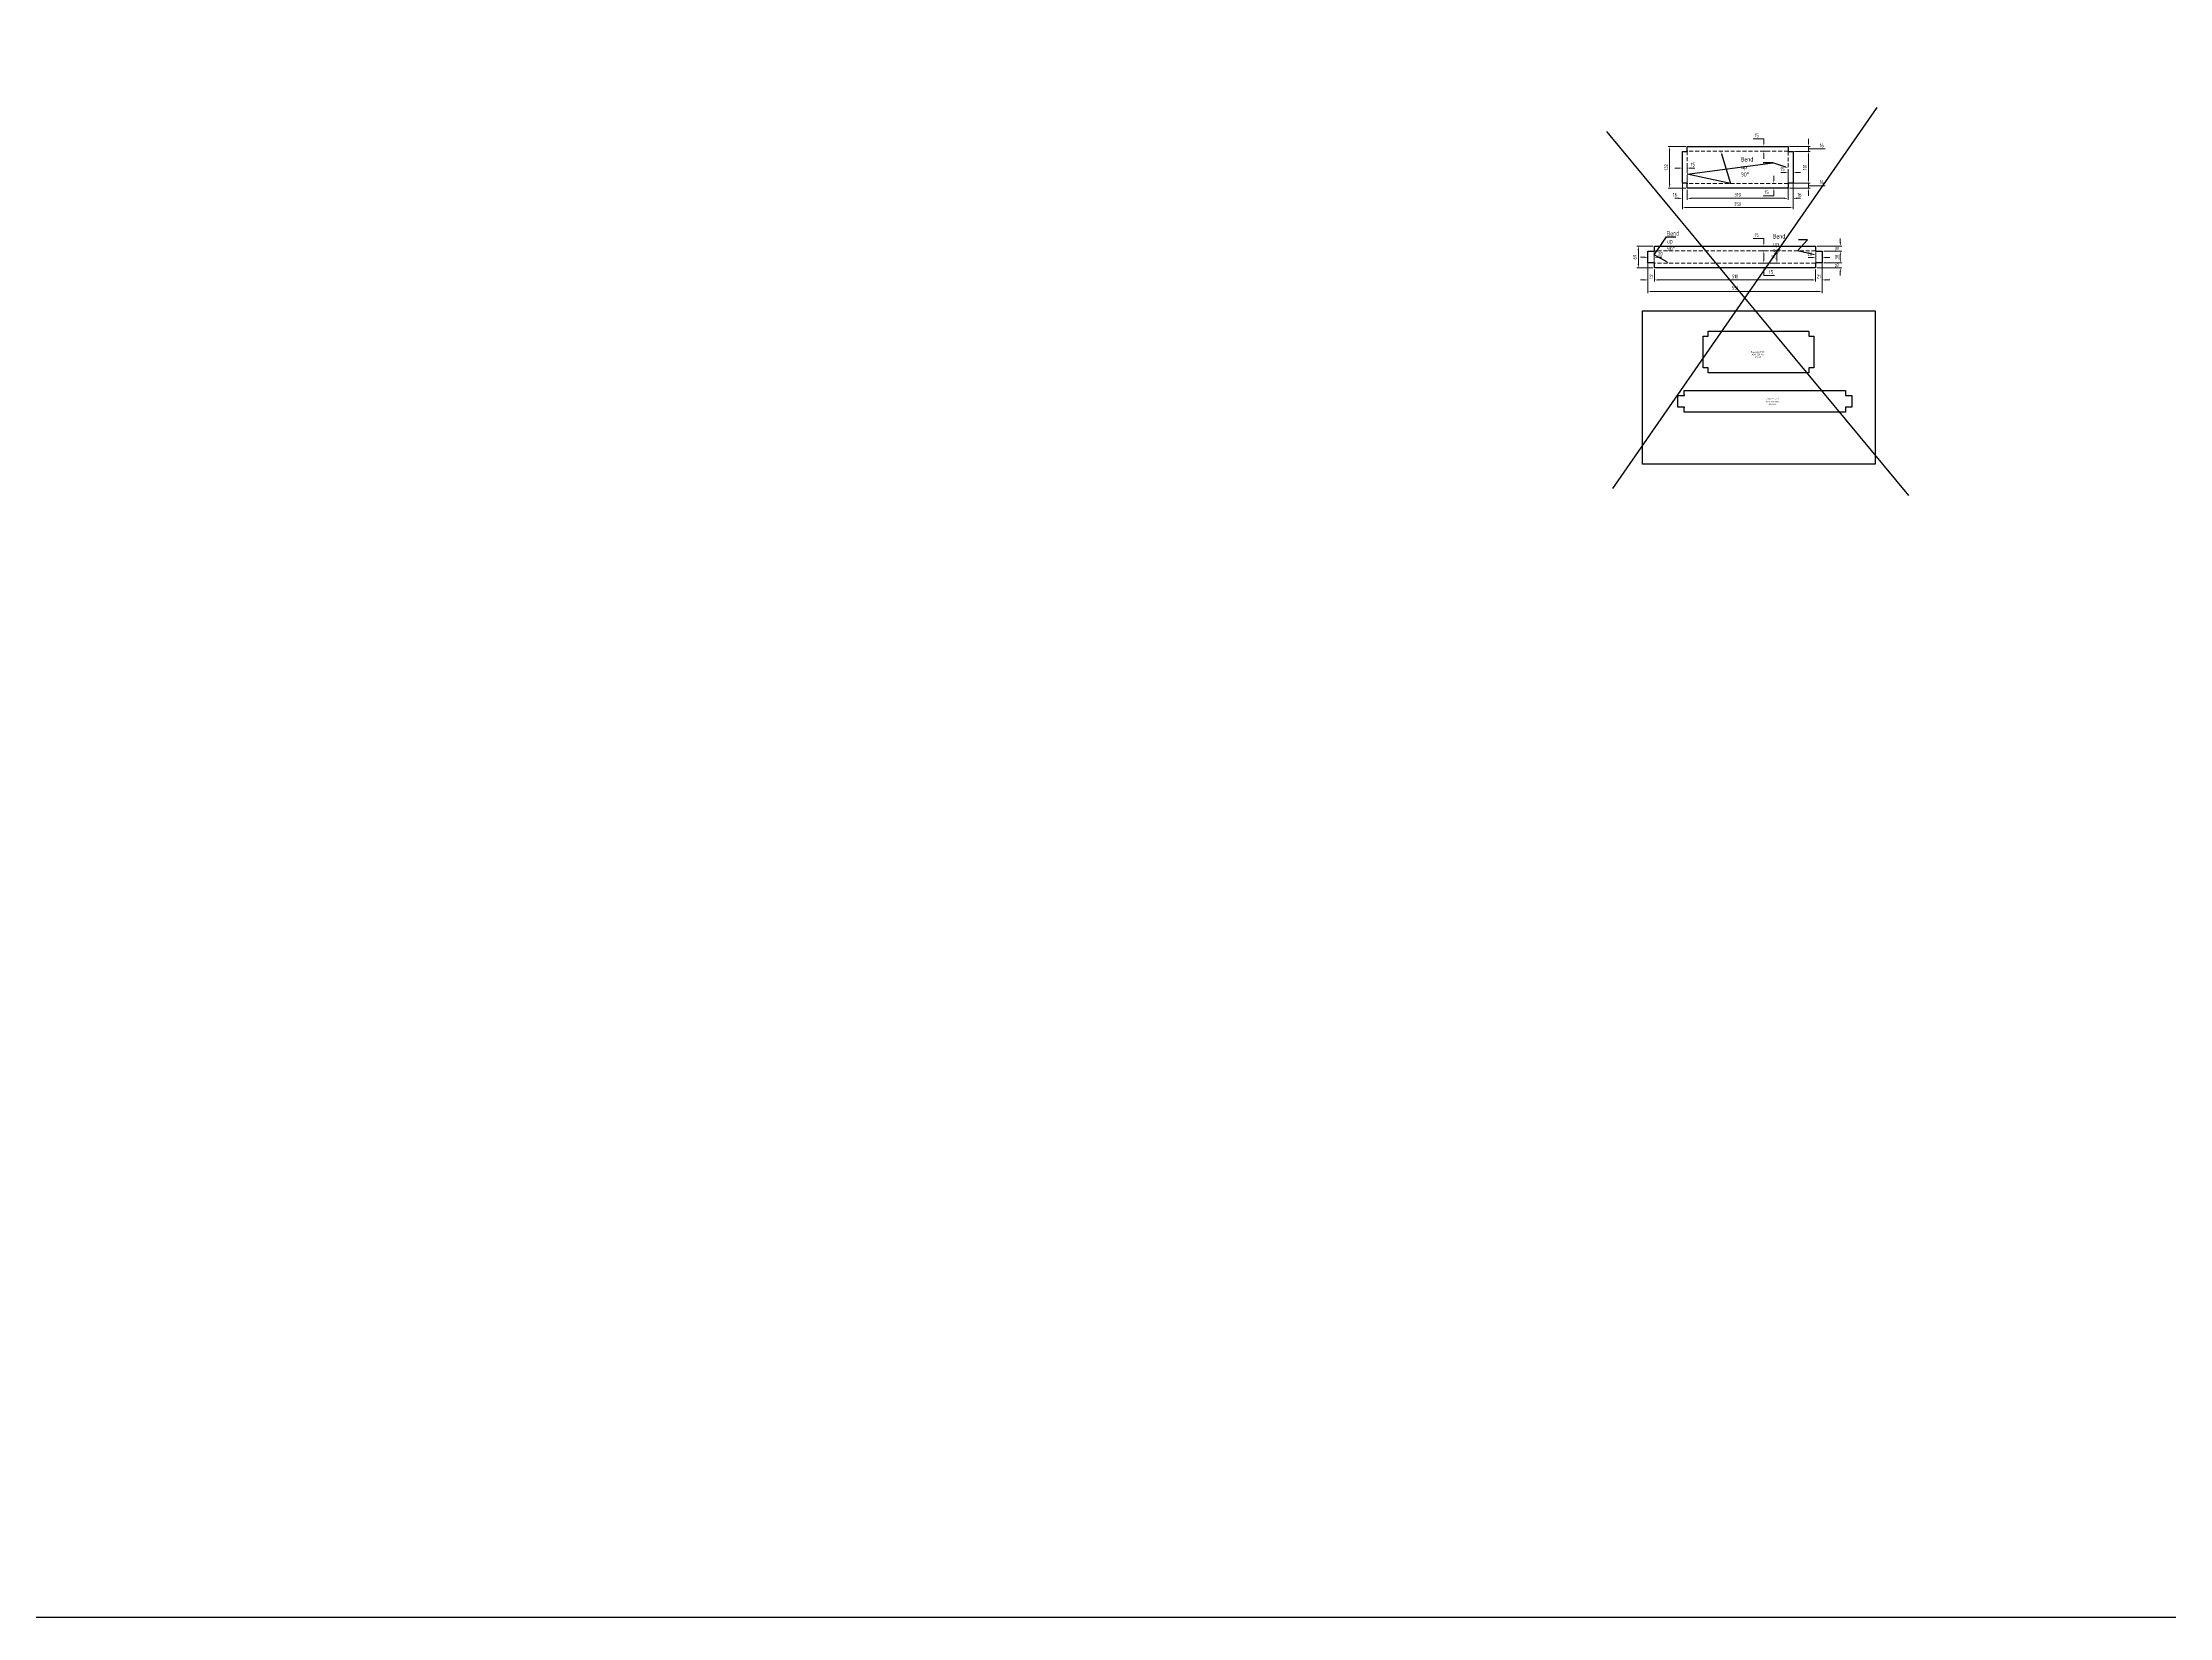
# Model space of a CAD drawing. Header units: millimetres. Extents: x -46397 to 283259, y -8690 to 23983.
# Drawn here: x 207953 to 214680, y -8690 to -3709 of the extents above; entities that cross this region are included whole.
import ezdxf
from ezdxf import colors
from ezdxf.entities.mleader import LeaderData, LeaderLine
from ezdxf.math import Vec2, Vec3

# ---------------------------------------------------------------- set-up
doc = ezdxf.new("R2010")
doc.units = ezdxf.units.MM
doc.linetypes.add('ACDINTGB', pattern=[9, 4, -1, 1, -1, 1, -1])
doc.linetypes.add('HIDDEN', pattern=[0.375, 0.25, -0.125])
doc.layers.get('Defpoints').update_dxf_attribs({"lineweight": 0})
for name, color, linetype, lineweight in [('12.KICH THUOC', 3, 'Continuous', 9), ('mDƯỜNG CƠ BẢN', 255, 'Continuous', 25), ('mDƯỜNG KHUẤT', 251, 'HIDDEN', 5), ('PHANTOM 2', 8, 'Continuous', 0)]:
    doc.layers.add(name, color=color, linetype=linetype, lineweight=lineweight)
doc.styles.add('GHI CHÚ 1', font='isocp_IV25.ttf', dxfattribs={"width": 0.8})
doc.styles.get("Standard").update_dxf_attribs({"font": 'isocp.shx', "width": 0.8})
doc.dimstyles.new('1-30SCALE', dxfattribs={"dimtxt": 75, "dimasz": 75, "dimexe": 37.5, "dimexo": 30, "dimgap": 30, "dimtad": 1, "dimtoh": 1, "dimdec": 0, "dimdsep": 46, "dimtxsty": 'GHI CHÚ 1', "dimcen": 0.09, "dimclrd": 256, "dimclre": 256, "dimclrt": 2, "dimadec": 0, "dimazin": 0, "dimtfac": 1, "dimtdec": 0, "dimtofl": 0, "dimtmove": 0, "dimatfit": 3, "dimfxl": 1, "dimlwd": 0, "dimlwe": 0, "dimarcsym": 0})

# ---------------------------------------------------------------- blocks, each defined once
blk = doc.blocks.new('*D1280')
at = {"layer": 'Defpoints', "color": 0, "transparency": 16777216}
for p in [(213031, -4406, -1), (213051.7, -4421.7, -1), (213051.7, -4459.6)]:
    blk.add_point(p, dxfattribs=at)
at = {"layer": 'PHANTOM 2', "linetype": 'Continuous', "lineweight": 0, "transparency": 16777216}
for p, q in [((213031, -4411), (213031, -4464.6)), ((213051.7, -4426.7), (213051.7, -4464.6)), ((213019, -4459.6), (213007, -4459.6)), ((213063.7, -4459.6), (213075.7, -4459.6))]:
    blk.add_line(p, q, dxfattribs=at)
at = {"layer": 'PHANTOM 2', "transparency": 16777216}
for points in [[(213019, -4457.6), (213019, -4461.6), (213031, -4459.6)], [(213063.7, -4457.6), (213063.7, -4461.6), (213051.7, -4459.6)]]:
    blk.add_solid(points, dxfattribs=at)
at = {"layer": 'PHANTOM 2', "color": 2, "transparency": 16777216, "insert": (213041.2, -4448.8), "char_height": 12, "attachment_point": 5, "style": 'GHI CHÚ 1'}
blk.add_mtext('21', dxfattribs=at)
blk = doc.blocks.new('*D1281')
at = {"layer": 'Defpoints', "color": 0, "transparency": 16777216}
for p in [(213561.3, -4421.7, -1), (213582, -4406, -1), (213582, -4459.6)]:
    blk.add_point(p, dxfattribs=at)
at = {"layer": 'PHANTOM 2', "linetype": 'Continuous', "lineweight": 0, "transparency": 16777216}
for p, q in [((213561.3, -4426.7), (213561.3, -4464.6)), ((213582, -4411), (213582, -4464.6)), ((213549.3, -4459.6), (213537.3, -4459.6)), ((213594, -4459.6), (213606, -4459.6))]:
    blk.add_line(p, q, dxfattribs=at)
at = {"layer": 'PHANTOM 2', "transparency": 16777216}
for points in [[(213549.3, -4457.6), (213549.3, -4461.6), (213561.3, -4459.6)], [(213594, -4457.6), (213594, -4461.6), (213582, -4459.6)]]:
    blk.add_solid(points, dxfattribs=at)
at = {"layer": 'PHANTOM 2', "color": 2, "transparency": 16777216, "insert": (213571.5, -4448.5), "char_height": 12, "attachment_point": 5, "style": 'GHI CHÚ 1'}
blk.add_mtext('21', dxfattribs=at)
blk = doc.blocks.new('*D1268')
at = {"layer": 'Defpoints', "color": 0, "transparency": 16777216}
for p in [(213561.3, -4421.7, -1), (213582, -4406, -1), (213639.3, -4406)]:
    blk.add_point(p, dxfattribs=at)
at = {"layer": 'PHANTOM 2', "linetype": 'Continuous', "lineweight": 0, "transparency": 16777216}
for p, q in [((213566.3, -4421.7), (213644.3, -4421.7)), ((213587, -4406), (213644.3, -4406)), ((213639.3, -4394), (213639.3, -4382)), ((213639.3, -4433.7), (213639.3, -4445.7))]:
    blk.add_line(p, q, dxfattribs=at)
at = {"layer": 'PHANTOM 2', "transparency": 16777216}
for points in [[(213637.3, -4394), (213641.3, -4394), (213639.3, -4406)], [(213637.3, -4433.7), (213641.3, -4433.7), (213639.3, -4421.7)]]:
    blk.add_solid(points, dxfattribs=at)
at = {"layer": 'PHANTOM 2', "color": 2, "transparency": 16777216, "insert": (213628.2, -4413.9), "char_height": 12, "attachment_point": 5, "rotation": 90, "style": 'GHI CHÚ 1'}
blk.add_mtext('16', dxfattribs=at)
blk = doc.blocks.new('*D1282')
at = {"layer": 'Defpoints', "color": 0, "transparency": 16777216}
for p in [(213582, -4368.4, -1), (213639.3, -4368.4), (213582, -4406, -1)]:
    blk.add_point(p, dxfattribs=at)
at = {"layer": 'PHANTOM 2', "linetype": 'Continuous', "lineweight": 0, "transparency": 16777216}
for p, q in [((213587, -4368.4), (213644.3, -4368.4)), ((213587, -4406), (213644.3, -4406)), ((213639.3, -4394), (213639.3, -4380.4))]:
    blk.add_line(p, q, dxfattribs=at)
at = {"layer": 'PHANTOM 2', "transparency": 16777216}
for points in [[(213637.3, -4380.4), (213641.3, -4380.4), (213639.3, -4368.4)], [(213637.3, -4394), (213641.3, -4394), (213639.3, -4406)]]:
    blk.add_solid(points, dxfattribs=at)
at = {"layer": 'PHANTOM 2', "color": 2, "transparency": 16777216, "insert": (213628.3, -4387.2), "char_height": 12, "attachment_point": 5, "rotation": 90, "style": 'GHI CHÚ 1'}
blk.add_mtext('38', dxfattribs=at)
blk = doc.blocks.new('*D1283')
at = {"layer": 'Defpoints', "color": 0, "transparency": 16777216}
for p in [(213561.3, -4352.7, -1), (213582, -4368.4, -1), (213639.3, -4352.7)]:
    blk.add_point(p, dxfattribs=at)
at = {"layer": 'PHANTOM 2', "linetype": 'Continuous', "lineweight": 0, "transparency": 16777216}
for p, q in [((213566.3, -4352.7), (213644.3, -4352.7)), ((213587, -4368.4), (213644.3, -4368.4)), ((213639.3, -4340.7), (213639.3, -4328.7)), ((213639.3, -4380.4), (213639.3, -4392.4))]:
    blk.add_line(p, q, dxfattribs=at)
at = {"layer": 'PHANTOM 2', "transparency": 16777216}
for points in [[(213637.3, -4340.7), (213641.3, -4340.7), (213639.3, -4352.7)], [(213637.3, -4380.4), (213641.3, -4380.4), (213639.3, -4368.4)]]:
    blk.add_solid(points, dxfattribs=at)
at = {"layer": 'PHANTOM 2', "color": 2, "transparency": 16777216, "insert": (213628, -4360.7), "char_height": 12, "attachment_point": 5, "rotation": 90, "style": 'GHI CHÚ 1'}
blk.add_mtext('16', dxfattribs=at)
blk = doc.blocks.new('*D1284')
at = {"layer": 'Defpoints', "color": 0, "transparency": 16777216}
for p in [(213031, -4400.8, -1), (213582, -4400.8, -1), (213582, -4496.2)]:
    blk.add_point(p, dxfattribs=at)
at = {"layer": 'PHANTOM 2', "linetype": 'Continuous', "lineweight": 0, "transparency": 16777216}
for p, q in [((213031, -4405.8), (213031, -4501.2)), ((213582, -4405.8), (213582, -4501.2)), ((213043, -4496.2), (213570, -4496.2))]:
    blk.add_line(p, q, dxfattribs=at)
at = {"layer": 'PHANTOM 2', "transparency": 16777216}
for points in [[(213043, -4494.2), (213043, -4498.2), (213031, -4496.2)], [(213570, -4494.2), (213570, -4498.2), (213582, -4496.2)]]:
    blk.add_solid(points, dxfattribs=at)
at = {"layer": 'PHANTOM 2', "color": 2, "transparency": 16777216, "insert": (213306.5, -4485.2), "char_height": 12, "attachment_point": 5, "style": 'GHI CHÚ 1'}
blk.add_mtext('551', dxfattribs=at)
blk = doc.blocks.new('*D1269')
at = {"layer": 'Defpoints', "color": 0, "transparency": 16777216}
for p in [(213397.4, -4367.7), (213417.3, -4352.7, -1), (213417.3, -4367.7, -1)]:
    blk.add_point(p, dxfattribs=at)
at = {"layer": 'PHANTOM 2', "linetype": 'Continuous', "lineweight": 0, "transparency": 16777216}
for p, q in [((213364.1, -4328.7), (213397.4, -4328.7)), ((213412.3, -4352.7), (213392.4, -4352.7)), ((213412.3, -4367.7), (213392.4, -4367.7)), ((213397.4, -4340.7), (213397.4, -4328.7)), ((213397.4, -4379.7), (213397.4, -4391.7))]:
    blk.add_line(p, q, dxfattribs=at)
at = {"layer": 'PHANTOM 2', "transparency": 16777216}
for points in [[(213395.4, -4340.7), (213399.4, -4340.7), (213397.4, -4352.7)], [(213395.4, -4379.7), (213399.4, -4379.7), (213397.4, -4367.7)]]:
    blk.add_solid(points, dxfattribs=at)
at = {"layer": 'PHANTOM 2', "color": 2, "transparency": 16777216, "insert": (213374.8, -4317.7), "char_height": 12, "attachment_point": 5, "style": 'GHI CHÚ 1'}
blk.add_mtext('15', dxfattribs=at)
blk = doc.blocks.new('*D1270')
at = {"layer": 'Defpoints', "color": 0, "transparency": 16777216}
for p in [(213420.3, -4367.7), (213421.7, -4406.7), (213438.8, -4406.7)]:
    blk.add_point(p, dxfattribs=at)
at = {"layer": 'PHANTOM 2', "linetype": 'Continuous', "lineweight": 0, "transparency": 16777216}
for p, q in [((213425.3, -4367.7), (213443.8, -4367.7)), ((213426.7, -4406.7), (213443.8, -4406.7)), ((213438.8, -4379.7), (213438.8, -4394.7))]:
    blk.add_line(p, q, dxfattribs=at)
at = {"layer": 'PHANTOM 2', "transparency": 16777216}
for points in [[(213436.8, -4379.7), (213440.8, -4379.7), (213438.8, -4367.7)], [(213436.8, -4394.7), (213440.8, -4394.7), (213438.8, -4406.7)]]:
    blk.add_solid(points, dxfattribs=at)
at = {"layer": 'PHANTOM 2', "color": 2, "transparency": 16777216, "insert": (213427.8, -4387.2), "char_height": 12, "attachment_point": 5, "rotation": 90, "style": 'GHI CHÚ 1'}
blk.add_mtext('39', dxfattribs=at)
blk = doc.blocks.new('*D1271')
at = {"layer": 'Defpoints', "color": 0, "transparency": 16777216}
for p in [(213397.4, -4421.7), (213409.4, -4406.7, -1), (213414.9, -4421.7, -1)]:
    blk.add_point(p, dxfattribs=at)
at = {"layer": 'PHANTOM 2', "linetype": 'Continuous', "lineweight": 0, "transparency": 16777216}
for p, q in [((213404.4, -4406.7), (213392.4, -4406.7)), ((213409.9, -4421.7), (213392.4, -4421.7)), ((213397.4, -4394.7), (213397.4, -4382.7)), ((213397.4, -4433.7), (213397.4, -4445.7)), ((213430.7, -4445.7), (213397.4, -4445.7))]:
    blk.add_line(p, q, dxfattribs=at)
at = {"layer": 'PHANTOM 2', "transparency": 16777216}
for points in [[(213395.4, -4394.7), (213399.4, -4394.7), (213397.4, -4406.7)], [(213395.4, -4433.7), (213399.4, -4433.7), (213397.4, -4421.7)]]:
    blk.add_solid(points, dxfattribs=at)
at = {"layer": 'PHANTOM 2', "color": 2, "transparency": 16777216, "insert": (213420.1, -4434.7), "char_height": 12, "attachment_point": 5, "style": 'GHI CHÚ 1'}
blk.add_mtext('15', dxfattribs=at)
blk = doc.blocks.new('*D1272')
at = {"layer": 'Defpoints', "color": 0, "transparency": 16777216}
for p in [(213031, -4368.4, -1), (213051, -4368.6, -1), (213051, -4387.9)]:
    blk.add_point(p, dxfattribs=at)
at = {"layer": 'PHANTOM 2', "linetype": 'Continuous', "lineweight": 0, "transparency": 16777216}
for p, q in [((213019, -4387.9), (213007, -4387.9)), ((213031, -4373.4), (213031, -4392.9)), ((213051, -4373.6), (213051, -4392.9)), ((213063, -4387.9), (213075, -4387.9))]:
    blk.add_line(p, q, dxfattribs=at)
at = {"layer": 'PHANTOM 2', "transparency": 16777216}
for points in [[(213019, -4385.9), (213019, -4389.9), (213031, -4387.9)], [(213063, -4385.9), (213063, -4389.9), (213051, -4387.9)]]:
    blk.add_solid(points, dxfattribs=at)
at = {"layer": 'PHANTOM 2', "color": 2, "transparency": 16777216, "insert": (213070.6, -4377), "char_height": 12, "attachment_point": 5, "style": 'GHI CHÚ 1'}
blk.add_mtext('20', dxfattribs=at)
blk = doc.blocks.new('*D1287')
at = {"layer": 'Defpoints', "color": 0, "transparency": 16777216}
for p in [(213562, -4388.9), (213562, -4392.8, -1), (213582, -4389.7, -1)]:
    blk.add_point(p, dxfattribs=at)
at = {"layer": 'PHANTOM 2', "linetype": 'Continuous', "lineweight": 0, "transparency": 16777216}
for p, q in [((213550, -4388.9), (213538, -4388.9)), ((213562, -4387.8), (213562, -4383.9)), ((213582, -4384.7), (213582, -4383.9)), ((213594, -4388.9), (213606, -4388.9))]:
    blk.add_line(p, q, dxfattribs=at)
at = {"layer": 'PHANTOM 2', "transparency": 16777216}
for points in [[(213550, -4386.9), (213550, -4390.9), (213562, -4388.9)], [(213594, -4386.9), (213594, -4390.9), (213582, -4388.9)]]:
    blk.add_solid(points, dxfattribs=at)
at = {"layer": 'PHANTOM 2', "color": 2, "transparency": 16777216, "insert": (213543, -4378), "char_height": 12, "attachment_point": 5, "style": 'GHI CHÚ 1'}
blk.add_mtext('20', dxfattribs=at)
blk = doc.blocks.new('*D1288')
at = {"layer": 'Defpoints', "color": 0, "transparency": 16777216}
for p in [(213139.7, -4153.6, -1), (213155.4, -4169.3, -1), (213155.4, -4201.5)]:
    blk.add_point(p, dxfattribs=at)
at = {"layer": 'PHANTOM 2', "linetype": 'Continuous', "lineweight": 0, "transparency": 16777216}
for p, q in [((213139.7, -4158.6), (213139.7, -4206.5)), ((213127.7, -4201.5), (213115.7, -4201.5)), ((213155.4, -4174.3), (213155.4, -4206.5)), ((213167.4, -4201.5), (213179.4, -4201.5))]:
    blk.add_line(p, q, dxfattribs=at)
at = {"layer": 'PHANTOM 2', "transparency": 16777216}
for points in [[(213127.7, -4199.5), (213127.7, -4203.5), (213139.7, -4201.5)], [(213167.4, -4199.5), (213167.4, -4203.5), (213155.4, -4201.5)]]:
    blk.add_solid(points, dxfattribs=at)
at = {"layer": 'PHANTOM 2', "color": 2, "transparency": 16777216, "insert": (213116.5, -4190.5), "char_height": 12, "attachment_point": 5, "style": 'GHI CHÚ 1'}
blk.add_mtext('16', dxfattribs=at)
blk = doc.blocks.new('*D1289')
at = {"layer": 'Defpoints', "color": 0, "transparency": 16777216}
for p in [(213155.4, -4169.3, -1), (213474, -4164.3, -1), (213474, -4201.5)]:
    blk.add_point(p, dxfattribs=at)
at = {"layer": 'PHANTOM 2', "linetype": 'Continuous', "lineweight": 0, "transparency": 16777216}
for p, q in [((213474, -4169.3), (213474, -4206.5)), ((213155.4, -4174.3), (213155.4, -4206.5)), ((213167.4, -4201.5), (213462, -4201.5))]:
    blk.add_line(p, q, dxfattribs=at)
at = {"layer": 'PHANTOM 2', "transparency": 16777216}
for points in [[(213167.4, -4199.5), (213167.4, -4203.5), (213155.4, -4201.5)], [(213462, -4199.5), (213462, -4203.5), (213474, -4201.5)]]:
    blk.add_solid(points, dxfattribs=at)
at = {"layer": 'PHANTOM 2', "color": 2, "transparency": 16777216, "insert": (213314.7, -4190.5), "char_height": 12, "attachment_point": 5, "style": 'GHI CHÚ 1'}
blk.add_mtext('319', dxfattribs=at)
blk = doc.blocks.new('*D1290')
at = {"layer": 'Defpoints', "color": 0, "transparency": 16777216}
for p in [(213474, -4164.3, -1), (213489.7, -4153.6, -1), (213489.7, -4201.5)]:
    blk.add_point(p, dxfattribs=at)
at = {"layer": 'PHANTOM 2', "linetype": 'Continuous', "lineweight": 0, "transparency": 16777216}
for p, q in [((213474, -4169.3), (213474, -4206.5)), ((213489.7, -4158.6), (213489.7, -4206.5)), ((213462, -4201.5), (213450, -4201.5)), ((213501.7, -4201.5), (213513.7, -4201.5))]:
    blk.add_line(p, q, dxfattribs=at)
at = {"layer": 'PHANTOM 2', "transparency": 16777216}
for points in [[(213462, -4199.5), (213462, -4203.5), (213474, -4201.5)], [(213501.7, -4199.5), (213501.7, -4203.5), (213489.7, -4201.5)]]:
    blk.add_solid(points, dxfattribs=at)
at = {"layer": 'PHANTOM 2', "color": 2, "transparency": 16777216, "insert": (213510.1, -4190.5), "char_height": 12, "attachment_point": 5, "style": 'GHI CHÚ 1'}
blk.add_mtext('16', dxfattribs=at)
blk = doc.blocks.new('*D1291')
at = {"layer": 'Defpoints', "color": 0, "transparency": 16777216}
for p in [(213474, -4169.3, -1), (213482.7, -4153.6, -1), (213538.5, -4153.6)]:
    blk.add_point(p, dxfattribs=at)
at = {"layer": 'PHANTOM 2', "linetype": 'Continuous', "lineweight": 0, "transparency": 16777216}
for p, q in [((213479, -4169.3), (213543.5, -4169.3)), ((213487.7, -4153.6), (213543.5, -4153.6)), ((213538.5, -4141.6), (213538.5, -4129.6)), ((213538.5, -4169.3), (213538.5, -4153.6)), ((213538.5, -4161.5), (213570, -4161.5)), ((213570, -4161.5), (213591.4, -4161.5)), ((213538.5, -4181.3), (213538.5, -4193.3))]:
    blk.add_line(p, q, dxfattribs=at)
at = {"layer": 'PHANTOM 2', "transparency": 16777216}
for points in [[(213536.5, -4141.6), (213540.5, -4141.6), (213538.5, -4153.6)], [(213536.5, -4181.3), (213540.5, -4181.3), (213538.5, -4169.3)]]:
    blk.add_solid(points, dxfattribs=at)
at = {"layer": 'PHANTOM 2', "color": 2, "transparency": 16777216, "insert": (213580.7, -4150.5), "char_height": 12, "attachment_point": 5, "style": 'GHI CHÚ 1'}
blk.add_mtext('16', dxfattribs=at)
blk = doc.blocks.new('*D1292')
at = {"layer": 'Defpoints', "color": 0, "transparency": 16777216}
for p in [(213489.7, -4053, -1), (213538.5, -4053), (213482.7, -4153.6, -1)]:
    blk.add_point(p, dxfattribs=at)
at = {"layer": 'PHANTOM 2', "linetype": 'Continuous', "lineweight": 0, "transparency": 16777216}
for p, q in [((213494.7, -4053), (213543.5, -4053)), ((213538.5, -4141.6), (213538.5, -4065)), ((213487.7, -4153.6), (213543.5, -4153.6))]:
    blk.add_line(p, q, dxfattribs=at)
at = {"layer": 'PHANTOM 2', "transparency": 16777216}
for points in [[(213536.5, -4065), (213540.5, -4065), (213538.5, -4053)], [(213536.5, -4141.6), (213540.5, -4141.6), (213538.5, -4153.6)]]:
    blk.add_solid(points, dxfattribs=at)
at = {"layer": 'PHANTOM 2', "color": 2, "transparency": 16777216, "insert": (213527.5, -4103.3), "char_height": 12, "attachment_point": 5, "rotation": 90, "style": 'GHI CHÚ 1'}
blk.add_mtext('101', dxfattribs=at)
blk = doc.blocks.new('*D1293')
at = {"layer": 'Defpoints', "color": 0, "transparency": 16777216}
for p in [(213474, -4037.3, -1), (213489.7, -4053, -1), (213538.5, -4037.3)]:
    blk.add_point(p, dxfattribs=at)
at = {"layer": 'PHANTOM 2', "linetype": 'Continuous', "lineweight": 0, "transparency": 16777216}
for p, q in [((213538.5, -4025.3), (213538.5, -4013.3)), ((213479, -4037.3), (213543.5, -4037.3)), ((213494.7, -4053), (213543.5, -4053)), ((213538.5, -4053), (213538.5, -4037.3)), ((213538.5, -4045.2), (213570, -4045.2)), ((213538.5, -4065), (213538.5, -4077)), ((213570, -4045.2), (213591.4, -4045.2))]:
    blk.add_line(p, q, dxfattribs=at)
at = {"layer": 'PHANTOM 2', "transparency": 16777216}
for points in [[(213536.5, -4025.3), (213540.5, -4025.3), (213538.5, -4037.3)], [(213536.5, -4065), (213540.5, -4065), (213538.5, -4053)]]:
    blk.add_solid(points, dxfattribs=at)
at = {"layer": 'PHANTOM 2', "color": 2, "transparency": 16777216, "insert": (213580.7, -4034.2), "char_height": 12, "attachment_point": 5, "style": 'GHI CHÚ 1'}
blk.add_mtext('16', dxfattribs=at)
blk = doc.blocks.new('*D1294')
at = {"layer": 'Defpoints', "color": 0, "transparency": 16777216}
for p in [(213139.7, -4139.8, -1), (213489.7, -4139.8, -1), (213489.7, -4230.7)]:
    blk.add_point(p, dxfattribs=at)
at = {"layer": 'PHANTOM 2', "linetype": 'Continuous', "lineweight": 0, "transparency": 16777216}
for p, q in [((213139.7, -4144.8), (213139.7, -4235.7)), ((213489.7, -4144.8), (213489.7, -4235.7)), ((213151.7, -4230.7), (213477.7, -4230.7))]:
    blk.add_line(p, q, dxfattribs=at)
at = {"layer": 'PHANTOM 2', "transparency": 16777216}
for points in [[(213151.7, -4228.7), (213151.7, -4232.7), (213139.7, -4230.7)], [(213477.7, -4228.7), (213477.7, -4232.7), (213489.7, -4230.7)]]:
    blk.add_solid(points, dxfattribs=at)
at = {"layer": 'PHANTOM 2', "color": 2, "transparency": 16777216, "insert": (213314.7, -4219.7), "char_height": 12, "attachment_point": 5, "style": 'GHI CHÚ 1'}
blk.add_mtext('350', dxfattribs=at)
blk = doc.blocks.new('*D1295')
at = {"layer": 'Defpoints', "color": 0, "transparency": 16777216}
for p in [(213099.5, -4037.3), (213155.7, -4037.3, -1), (213155.7, -4169.3, -1)]:
    blk.add_point(p, dxfattribs=at)
at = {"layer": 'PHANTOM 2', "linetype": 'Continuous', "lineweight": 0, "transparency": 16777216}
for p, q in [((213150.7, -4037.3), (213094.5, -4037.3)), ((213099.5, -4157.3), (213099.5, -4049.3)), ((213150.7, -4169.3), (213094.5, -4169.3))]:
    blk.add_line(p, q, dxfattribs=at)
at = {"layer": 'PHANTOM 2', "transparency": 16777216}
for points in [[(213097.5, -4049.3), (213101.5, -4049.3), (213099.5, -4037.3)], [(213097.5, -4157.3), (213101.5, -4157.3), (213099.5, -4169.3)]]:
    blk.add_solid(points, dxfattribs=at)
at = {"layer": 'PHANTOM 2', "color": 2, "transparency": 16777216, "insert": (213088.5, -4103.3), "char_height": 12, "attachment_point": 5, "rotation": 90, "style": 'GHI CHÚ 1'}
blk.add_mtext('132', dxfattribs=at)
blk = doc.blocks.new('*D1273')
at = {"layer": 'Defpoints', "color": 0, "transparency": 16777216}
for p in [(213397.4, -4052.3), (213416.9, -4052.3), (213417.4, -4037.3)]:
    blk.add_point(p, dxfattribs=at)
at = {"layer": 'PHANTOM 2', "linetype": 'Continuous', "lineweight": 0, "transparency": 16777216}
for p, q in [((213364.1, -4013.3), (213397.4, -4013.3)), ((213397.4, -4025.3), (213397.4, -4013.3)), ((213412.4, -4037.3), (213392.4, -4037.3)), ((213411.9, -4052.3), (213392.4, -4052.3)), ((213397.4, -4064.3), (213397.4, -4076.3))]:
    blk.add_line(p, q, dxfattribs=at)
at = {"layer": 'PHANTOM 2', "transparency": 16777216}
for points in [[(213395.4, -4025.3), (213399.4, -4025.3), (213397.4, -4037.3)], [(213395.4, -4064.3), (213399.4, -4064.3), (213397.4, -4052.3)]]:
    blk.add_solid(points, dxfattribs=at)
at = {"layer": 'PHANTOM 2', "color": 2, "transparency": 16777216, "insert": (213374.8, -4002.3), "char_height": 12, "attachment_point": 5, "style": 'GHI CHÚ 1'}
blk.add_mtext('15', dxfattribs=at)
blk = doc.blocks.new('*D1274')
at = {"layer": 'Defpoints', "color": 0, "transparency": 16777216}
for p in [(213429.1, -4169.3), (213441.1, -4154.3, -1), (213446.6, -4169.3, -1)]:
    blk.add_point(p, dxfattribs=at)
at = {"layer": 'PHANTOM 2', "linetype": 'Continuous', "lineweight": 0, "transparency": 16777216}
for p, q in [((213436.1, -4154.3), (213424.1, -4154.3)), ((213441.6, -4169.3), (213424.1, -4169.3)), ((213429.1, -4142.3), (213429.1, -4130.3)), ((213395.8, -4193.3), (213429.1, -4193.3)), ((213429.1, -4181.3), (213429.1, -4193.3))]:
    blk.add_line(p, q, dxfattribs=at)
at = {"layer": 'PHANTOM 2', "transparency": 16777216}
for points in [[(213427.1, -4142.3), (213431.1, -4142.3), (213429.1, -4154.3)], [(213427.1, -4181.3), (213431.1, -4181.3), (213429.1, -4169.3)]]:
    blk.add_solid(points, dxfattribs=at)
at = {"layer": 'PHANTOM 2', "color": 2, "transparency": 16777216, "insert": (213406.5, -4182.3), "char_height": 12, "attachment_point": 5, "style": 'GHI CHÚ 1'}
blk.add_mtext('15', dxfattribs=at)
blk = doc.blocks.new('*D1296')
at = {"layer": 'Defpoints', "color": 0, "transparency": 16777216}
for p in [(213139.7, -4103.3, -1), (213154.7, -4105.9), (213154.7, -4113.9, -1)]:
    blk.add_point(p, dxfattribs=at)
at = {"layer": 'PHANTOM 2', "linetype": 'Continuous', "lineweight": 0, "transparency": 16777216}
for p, q in [((213154.7, -4108.9), (213154.7, -4100.9)), ((213127.7, -4105.9), (213115.7, -4105.9)), ((213139.7, -4108.3), (213139.7, -4110.9)), ((213166.7, -4105.9), (213178.7, -4105.9))]:
    blk.add_line(p, q, dxfattribs=at)
at = {"layer": 'PHANTOM 2', "transparency": 16777216}
for points in [[(213127.7, -4103.9), (213127.7, -4107.9), (213139.7, -4105.9)], [(213166.7, -4103.9), (213166.7, -4107.9), (213154.7, -4105.9)]]:
    blk.add_solid(points, dxfattribs=at)
at = {"layer": 'PHANTOM 2', "color": 2, "transparency": 16777216, "insert": (213173.1, -4094.9), "char_height": 12, "attachment_point": 5, "style": 'GHI CHÚ 1'}
blk.add_mtext('15', dxfattribs=at)
blk = doc.blocks.new('*D1297')
at = {"layer": 'Defpoints', "color": 0, "transparency": 16777216}
for p in [(213474.7, -4120.1), (213474.7, -4140.5, -1), (213489.7, -4110.1, -1)]:
    blk.add_point(p, dxfattribs=at)
at = {"layer": 'PHANTOM 2', "linetype": 'Continuous', "lineweight": 0, "transparency": 16777216}
for p, q in [((213462.7, -4120.1), (213450.7, -4120.1)), ((213474.7, -4135.5), (213474.7, -4115.1)), ((213489.7, -4115.1), (213489.7, -4125.1)), ((213501.7, -4120.1), (213513.7, -4120.1))]:
    blk.add_line(p, q, dxfattribs=at)
at = {"layer": 'PHANTOM 2', "transparency": 16777216}
for points in [[(213462.7, -4118.1), (213462.7, -4122.1), (213474.7, -4120.1)], [(213501.7, -4118.1), (213501.7, -4122.1), (213489.7, -4120.1)]]:
    blk.add_solid(points, dxfattribs=at)
at = {"layer": 'PHANTOM 2', "color": 2, "transparency": 16777216, "insert": (213456.5, -4109.2), "char_height": 12, "attachment_point": 5, "style": 'GHI CHÚ 1'}
blk.add_mtext('15', dxfattribs=at)
blk = doc.blocks.new('*D1276')
at = {"layer": 'Defpoints', "color": 0, "transparency": 16777216}
for p in [(213051.7, -4352.7, 1.2), (213000.7, -4421.7), (213051.9, -4421.7, 1.2)]:
    blk.add_point(p, dxfattribs=at)
at = {"layer": 'PHANTOM 2', "linetype": 'Continuous', "lineweight": 0, "transparency": 16777216}
for p, q in [((213046.7, -4352.7), (212995.7, -4352.7)), ((213000.7, -4364.7), (213000.7, -4409.7)), ((213046.9, -4421.7), (212995.7, -4421.7))]:
    blk.add_line(p, q, dxfattribs=at)
at = {"layer": 'PHANTOM 2', "transparency": 16777216}
for points in [[(212998.7, -4364.7), (213002.7, -4364.7), (213000.7, -4352.7)], [(212998.7, -4409.7), (213002.7, -4409.7), (213000.7, -4421.7)]]:
    blk.add_solid(points, dxfattribs=at)
at = {"layer": 'PHANTOM 2', "color": 2, "transparency": 16777216, "insert": (212989.7, -4387.2), "char_height": 12, "attachment_point": 5, "rotation": 90, "style": 'GHI CHÚ 1'}
blk.add_mtext('69', dxfattribs=at)
blk = doc.blocks.new('*D1277')
at = {"layer": 'Defpoints', "color": 0, "transparency": 16777216}
for p in [(213051.7, -4421.7, 1.2), (213561.3, -4421.7, 1.2), (213561.3, -4459.6)]:
    blk.add_point(p, dxfattribs=at)
at = {"layer": 'PHANTOM 2', "linetype": 'Continuous', "lineweight": 0, "transparency": 16777216}
for p, q in [((213051.7, -4426.7), (213051.7, -4464.6)), ((213561.3, -4426.7), (213561.3, -4464.6)), ((213063.7, -4459.6), (213549.3, -4459.6))]:
    blk.add_line(p, q, dxfattribs=at)
at = {"layer": 'PHANTOM 2', "transparency": 16777216}
for points in [[(213063.7, -4457.6), (213063.7, -4461.6), (213051.7, -4459.6)], [(213549.3, -4457.6), (213549.3, -4461.6), (213561.3, -4459.6)]]:
    blk.add_solid(points, dxfattribs=at)
at = {"layer": 'PHANTOM 2', "color": 2, "transparency": 16777216, "insert": (213306.5, -4448.6), "char_height": 12, "attachment_point": 5, "style": 'GHI CHÚ 1'}
blk.add_mtext('510', dxfattribs=at)

msp = doc.modelspace()

# ---------------------------------------------------------------- linework, layer by layer
for p, q in [((213754.41, -3914.4), (212918.81, -5119.4)), ((212899.75, -3990.57), (213855.12, -5141.16))]:
    msp.add_line(p, q)
at = {"color": 1, "linetype": 'ACDINTGB', "lineweight": 0, "ltscale": 10}
msp.add_line((213473.79, -4169.35, 0), (213155.69, -4169.35, 0), dxfattribs=at)
for points in [[(-5297.58, 11840.68), (283258.8, 11840.68), (283258.8, -8689.89), (-5297.58, -8689.89)], [(213014.22, -4557.69), (213749.36, -4557.69), (213749.36, -5042.57), (213014.22, -5042.57)]]:
    msp.add_lwpolyline(points, close=True)
for points, elevation in [([(213221.07, -4621.6), (213539.66, -4621.6), (213539.66, -4635.65), (213539.42, -4635.65), (213539.42, -4637.54), (213541.31, -4637.54), (213541.31, -4637.3), (213555.37, -4637.3), (213555.37, -4737.89), (213541.31, -4737.89), (213541.31, -4737.65), (213539.43, -4737.65), (213539.42, -4739.54), (213539.66, -4739.54), (213539.66, -4753.6), (213221.07, -4753.6), (213221.07, -4739.54), (213221.31, -4739.54), (213221.31, -4737.65), (213219.42, -4737.65), (213219.42, -4737.89), (213205.37, -4737.89), (213205.37, -4637.3), (213219.42, -4637.3), (213219.42, -4637.54), (213221.31, -4637.54), (213221.31, -4635.65), (213221.07, -4635.65)], 0), ([(213145.96, -4809), (213655.56, -4809), (213655.56, -4823.05), (213655.31, -4823.05), (213655.31, -4824.95), (213657.21, -4824.95), (213657.21, -4824.7), (213676.26, -4824.7), (213676.26, -4862.3), (213657.21, -4862.3), (213657.21, -4862.05), (213655.32, -4862.05), (213655.31, -4863.95), (213655.56, -4863.95), (213655.56, -4878), (213145.96, -4878), (213145.96, -4863.95), (213146.21, -4863.95), (213146.21, -4862.05), (213144.31, -4862.05), (213144.31, -4862.3), (213125.26, -4862.3), (213125.26, -4824.7), (213144.31, -4824.7), (213144.31, -4824.95), (213146.21, -4824.95), (213146.21, -4823.05), (213145.96, -4823.05)], 1.21)]:
    msp.add_lwpolyline(points, close=True, dxfattribs=dict(elevation=elevation))
at = {"layer": 'mDƯỜNG CƠ BẢN', "color": 6, "elevation": 0}
msp.add_lwpolyline([(213155.44, -4037.35), (213474.04, -4037.35), (213474.04, -4051.4), (213473.79, -4051.4), (213473.79, -4053.29), (213475.69, -4053.29), (213475.69, -4053.05), (213489.74, -4053.05), (213489.74, -4153.64), (213475.69, -4153.64), (213475.69, -4153.4), (213473.8, -4153.4), (213473.79, -4155.29), (213474.04, -4155.29), (213474.04, -4169.35), (213155.44, -4169.35), (213155.44, -4155.29), (213155.69, -4155.29), (213155.69, -4153.4), (213153.79, -4153.4), (213153.79, -4153.64), (213139.74, -4153.64), (213139.74, -4053.05), (213153.79, -4053.05), (213153.79, -4053.29), (213155.69, -4053.29), (213155.69, -4051.4), (213155.44, -4051.4)], close=True, dxfattribs=at)
at = {"layer": 'mDƯỜNG CƠ BẢN', "elevation": 1.21}
msp.add_lwpolyline([(213051.7, -4352.66), (213561.3, -4352.66), (213561.3, -4366.71), (213561.05, -4366.71), (213561.05, -4368.6), (213562.95, -4368.6), (213562.95, -4368.36), (213582, -4368.36), (213582, -4405.95), (213562.95, -4405.95), (213562.95, -4405.71), (213561.06, -4405.71), (213561.05, -4407.6), (213561.3, -4407.6), (213561.3, -4421.66), (213051.7, -4421.66), (213051.7, -4407.6), (213051.95, -4407.6), (213051.95, -4405.71), (213050.05, -4405.71), (213050.05, -4405.95), (213031, -4405.95), (213031, -4368.36), (213050.05, -4368.36), (213050.05, -4368.6), (213051.95, -4368.6), (213051.95, -4366.71), (213051.7, -4366.71)], close=True, dxfattribs=at)
at = {"layer": 'mDƯỜNG KHUẤT', "ltscale": 50}
for p, q in [((213473.79, -4052.35, 0), (213155.69, -4052.35, 0)), ((213473.79, -4154.35, 0), (213155.69, -4154.35, 0)), ((213561.05, -4367.66, 1.21), (213051.95, -4367.66, 1.21)), ((213561.05, -4406.66, 1.21), (213051.95, -4406.66, 1.21))]:
    msp.add_line(p, q, dxfattribs=at)
at = {"layer": 'mDƯỜNG KHUẤT', "ltscale": 50, "elevation": 0}
for points in [[(213154.74, -4153.4), (213154.74, -4140.51), (213154.74, -4053.29)], [(213474.74, -4053.29), (213474.74, -4140.51), (213474.74, -4153.4)]]:
    msp.add_lwpolyline(points, dxfattribs=at)
at = {"layer": 'mDƯỜNG KHUẤT', "elevation": 1.21}
for points in [[(213051, -4405.71), (213051, -4392.82), (213051, -4368.6)], [(213562, -4368.6), (213562, -4392.82), (213562, -4405.71)]]:
    msp.add_lwpolyline(points, dxfattribs=at)

# ---------------------------------------------------------------- texts
at = {"color": 3, "char_height": 5, "attachment_point": 1}
for s, width, insert in [("\\pxqc;Expansion P21.1\\PA240 304-1mm\\PQ'ty:32", 44.8125, (213356.3, -4684.58, 1.21)), ("\\pxqc;Expansion P21.2\\PA240 304-1mm\\PQ'ty:128", 46.1128, (213400.87, -4833.82, 1.21))]:
    msp.add_mtext_dynamic_manual_height_columns(s, width=width, gutter_width=322.31, heights=[0], dxfattribs=dict(at, insert=insert))

# ---------------------------------------------------------------- dimensions: what is measured, and where the dimension line sits
at = {"layer": 'PHANTOM 2'}
for base, p1, p2, picture, middle in [((213397.42, -4052.35, 1.05), (213417.41, -4037.35, 1.05), (213416.89, -4052.35, 1.05), '*D1273', (213393.22, -4018.23, 1.05)), ((213429.15, -4169.35, 1.05), (213441.15, -4154.35, 0), (213446.65, -4169.35, 0), '*D1274', (213412.93, -4187.92, 1.05)), ((213397.41, -4367.66, 2.25), (213417.28, -4352.66, 1.21), (213417.28, -4367.66, 1.21), '*D1269', (213393.02, -4342.11, 2.25)), ((213639.26, -4352.66, 2.25), (213582, -4368.36, 1.21), (213561.3, -4352.66, 1.21), '*D1283', (213638.97, -4360.75, 2.25)), ((213397.41, -4421.66, 2.25), (213409.41, -4406.66, 1.21), (213414.91, -4421.66, 1.21), '*D1271', (213404.44, -4437.53, 2.25)), ((213639.26, -4405.95, 2.25), (213561.3, -4421.66, 1.21), (213582, -4405.95, 1.21), '*D1268', (213639.22, -4413.87, 2.25))]:
    dim = msp.add_linear_dim(base=base, p1=p1, p2=p2, angle=90, dimstyle='1-30SCALE', override={"dimtxt": 12, "dimasz": 12, "dimexe": 5, "dimexo": 5, "dimgap": 5, "dimtmove": 1}, dxfattribs=at)
    dim.commit()
    dim.dimension.update_dxf_attribs({"geometry": picture, "text_midpoint": middle, "dimtype": 160})
for base, p1, p2, picture, middle in [((213538.51, -4037.35, 1.05), (213489.74, -4053.05, 0), (213474.04, -4037.35, 0), '*D1293', (213575.01, -4034.2, 1.05)), ((213099.46, -4037.35, 1.05), (213155.69, -4169.35, 0), (213155.69, -4037.35, 0), '*D1295', (213088.46, -4103.35, 1.05)), ((213538.51, -4053.05, 1.05), (213482.71, -4153.64, 0), (213489.74, -4053.05, 0), '*D1292', (213527.51, -4103.35, 1.05)), ((213538.51, -4153.64, 1.05), (213474.04, -4169.35, 0), (213482.71, -4153.64, 0), '*D1291', (213575.01, -4150.49, 1.05)), ((213000.69, -4421.66, 0), (213051.7, -4352.66, 1.21), (213051.95, -4421.66, 1.21), '*D1276', (212989.69, -4387.16, 0)), ((213438.84, -4406.66, 2.25), (213420.28, -4367.66, 2.25), (213421.68, -4406.66, 2.25), '*D1270', (213427.84, -4387.16, 2.25)), ((213639.26, -4368.36, 2.25), (213582, -4405.95, 1.21), (213582, -4368.36, 1.21), '*D1282', (213628.26, -4387.16, 2.25))]:
    dim = msp.add_linear_dim(base=base, p1=p1, p2=p2, angle=90, dimstyle='1-30SCALE', override={"dimtxt": 12, "dimasz": 12, "dimexe": 5, "dimexo": 5, "dimgap": 5, "dimtmove": 1}, dxfattribs=at)
    dim.commit()
    dim.dimension.update_dxf_attribs({"geometry": picture, "text_midpoint": middle})
for base, p1, p2, picture, middle in [((213154.74, -4105.87, 1.05), (213139.74, -4103.35, 0), (213154.74, -4113.9, 0), '*D1296', (213173.08, -4105.9, 1.05)), ((213474.74, -4120.12, 1.05), (213489.74, -4110.11, 0), (213474.74, -4140.51, 0), '*D1297', (213456.55, -4120.16, 1.05)), ((213155.44, -4201.5, 1.05), (213139.74, -4153.64, 0), (213155.44, -4169.35, 0), '*D1288', (213116.45, -4201.5, 1.05)), ((213489.74, -4201.5, 1.05), (213474.04, -4164.35, 0), (213489.74, -4153.64, 0), '*D1290', (213510.08, -4201.5, 1.05)), ((213051, -4387.89, 2.25), (213031, -4368.36, 1.21), (213051, -4368.6, 1.21), '*D1272', (213070.6, -4388.04, 2.25)), ((213562, -4388.93, 2.25), (213582, -4389.68, 1.21), (213562, -4392.82, 1.21), '*D1287', (213543.04, -4388.99, 2.25)), ((213051.7, -4459.6, 2.25), (213031, -4405.95, 1.21), (213051.7, -4421.66, 1.21), '*D1280', (213041.21, -4459.76, 2.25)), ((213582, -4459.6, 2.25), (213561.3, -4421.66, 1.21), (213582, -4405.95, 1.21), '*D1281', (213571.47, -4459.48, 2.25))]:
    dim = msp.add_linear_dim(base=base, p1=p1, p2=p2, dimstyle='1-30SCALE', override={"dimtxt": 12, "dimasz": 12, "dimexe": 5, "dimexo": 5, "dimgap": 5, "dimtmove": 1}, dxfattribs=at)
    dim.commit()
    dim.dimension.update_dxf_attribs({"geometry": picture, "text_midpoint": middle, "dimtype": 160})
for base, p1, p2, picture, middle in [((213489.74, -4230.67, 1.05), (213139.74, -4139.82, 0), (213489.74, -4139.82, 0), '*D1294', (213314.74, -4219.67, 1.05)), ((213474.04, -4201.5, 1.05), (213155.44, -4169.35, 0), (213474.04, -4164.35, 0), '*D1289', (213314.74, -4190.5, 1.05)), ((213582, -4496.24, 2.25), (213031, -4400.79, 1.21), (213582, -4400.79, 1.21), '*D1284', (213306.5, -4485.24, 2.25)), ((213561.3, -4459.6, 0), (213051.7, -4421.66, 1.21), (213561.3, -4421.66, 1.21), '*D1277', (213306.5, -4448.6, 0))]:
    dim = msp.add_linear_dim(base=base, p1=p1, p2=p2, dimstyle='1-30SCALE', override={"dimtxt": 12, "dimasz": 12, "dimexe": 5, "dimexo": 5, "dimgap": 5, "dimtmove": 1}, dxfattribs=at)
    dim.commit()
    dim.dimension.update_dxf_attribs({"geometry": picture, "text_midpoint": middle})

# ---------------------------------------------------------------- leaders
at = {"layer": '12.KICH THUOC'}
ml = msp.add_multileader_mtext('Standard', dxfattribs=at)
ml.set_content('Bend up 90%%D', color=256)
ml.set_leader_properties(color=3)
ml.build(insert=Vec2(0, 0))
ml.multileader.update_dxf_attribs({"text_left_attachment_type": 6, "text_right_attachment_type": 6, "dogleg_length": 2, "arrow_head_size": 8.68, "scale": 0.2})
ctx = ml.context
ctx.base_point, ctx.scale, ctx.char_height, ctx.arrow_head_size, ctx.landing_gap_size, ctx.plane_origin = Vec3(213324.54, -4089.14, 1.44), 0.2, 14.4685, 8.68, 0.48, Vec3(215138.98, -3544.81, 1.44)
ctx.left_attachment, ctx.right_attachment = 6, 6
notes = []
notes.append((ctx, [(1, (1, 1, 0), (213425.93, -4089.14, 1.44), (-1, 0), 2, [(2, [(213260.83, -4052.35, 1.44), (213292.38, -4154.35, 1.44), (213154.74, -4125.41, 1.44)], 0, []), (3, [(213474.74, -4106, 1.44)], 0, [])])]))
ctx.mtext.insert, ctx.mtext.width, ctx.mtext.line_spacing_style, ctx.mtext.flow_direction = Vec3(213325.02, -4070.65, 1.44), 139.1658, 2, 5
ml = msp.add_multileader_mtext('Standard', dxfattribs=at)
ml.set_content('Bend up 90%%D', color=256)
ml.set_leader_properties(color=3)
ml.build(insert=Vec2(0, 0))
ml.multileader.update_dxf_attribs({"text_left_attachment_type": 6, "text_right_attachment_type": 6, "dogleg_length": 2, "arrow_head_size": 8.68, "scale": 0.2})
ctx = ml.context
ctx.base_point, ctx.scale, ctx.char_height, ctx.arrow_head_size, ctx.landing_gap_size, ctx.plane_origin = Vec3(213090.16, -4323.76, 1.44), 0.2, 14.4685, 8.68, 0.48, Vec3(214934.62, -3789.04, 1.44)
ctx.left_attachment, ctx.right_attachment = 6, 6
notes.append((ctx, [(0, (1, 1, 0), (213089.68, -4323.76, 1.44), (1, 0), 0.48, [(2, [(213098.32, -4406.66, 1.44), (213051, -4380.71, 1.44)], 0, [])])]))
ctx.mtext.insert, ctx.mtext.width, ctx.mtext.line_spacing_style, ctx.mtext.flow_direction = Vec3(213090.64, -4305.27, 1.44), 139.1658, 2, 5
ml = msp.add_multileader_mtext('Standard', dxfattribs=at)
ml.set_content('Bend up 90%%D', color=256)
ml.set_leader_properties(color=3)
ml.build(insert=Vec2(0, 0))
ml.multileader.update_dxf_attribs({"text_left_attachment_type": 6, "text_right_attachment_type": 6, "dogleg_length": 2, "arrow_head_size": 8.68, "scale": 0.2})
ctx = ml.context
ctx.base_point, ctx.scale, ctx.char_height, ctx.arrow_head_size, ctx.landing_gap_size, ctx.plane_origin = Vec3(213435.95, -4332.77, 1.44), 0.2, 14.4685, 8.68, 0.48, Vec3(215250.16, -3788.45, 1.44)
ctx.left_attachment, ctx.right_attachment = 6, 6
notes.append((ctx, [(1, (1, 1, 0), (213535.82, -4332.77, 1.44), (-1, 0), 0.48, [(2, [(213562, -4380.71, 1.44), (213503.76, -4367.66, 1.44)], 0, [])])]))
ctx.mtext.insert, ctx.mtext.width, ctx.mtext.line_spacing_style, ctx.mtext.flow_direction = Vec3(213426.2, -4314.29, 1.44), 139.1658, 2, 5
for ctx, leaders in notes:
    for number, flags, end, landing, length, lines in leaders:
        leader = LeaderData()
        leader.index, (leader.has_last_leader_line, leader.has_dogleg_vector, leader.attachment_direction) = number, flags
        leader.last_leader_point, leader.dogleg_vector, leader.dogleg_length = Vec3(end), Vec3(landing), length
        for number, points, colour, breaks in lines:
            line = LeaderLine()
            line.index, line.vertices, line.color, line.breaks = number, Vec3.list(points), colors.encode_raw_color(colour), breaks
            leader.lines.append(line)
        ctx.leaders.append(leader)

doc.saveas('drawing.dxf')
